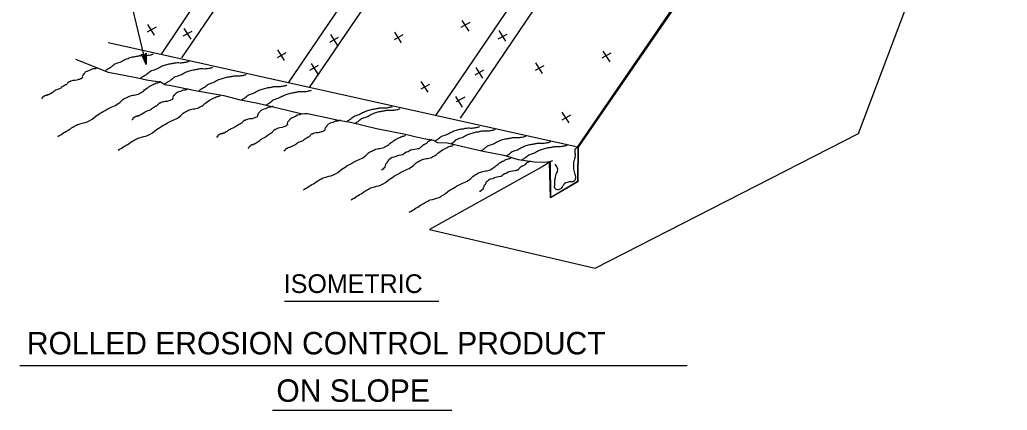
# Model space of a CAD drawing. Extents: x -894 to 866, y -472 to 714.
# Drawn here: x -101 to 427, y 81 to 289 of the extents above; entities that cross this region are included whole.
import ezdxf

# ---------------------------------------------------------------- set-up
doc = ezdxf.new("R2010")
doc.units = 0
for name, color, linetype in [('56 Stage 3 Anno', 7, 'Continuous'), ('57 Undefined', 7, 'Continuous'), ('58 Soundwalls', 7, 'Continuous'), ('60 Nongeo Data', 7, 'Continuous')]:
    doc.layers.add(name, color=color, linetype=linetype)

msp = doc.modelspace()

# ---------------------------------------------------------------- linework, layer by layer
at = {"layer": '56 Stage 3 Anno'}
for p, q in [((-33.32, 265.53), (-40.65, 296.09)), ((-33.32, 265.53), (-35.93, 270.99)), ((-35.93, 270.99), (-35.93, 270.99)), ((-35.93, 270.99), (-34.47, 270.52)), ((-33.63, 266.87), (-35.53, 270.85)), ((-33.93, 268.18), (-35.16, 270.75)), ((-34.24, 269.51), (-34.76, 270.61)), ((-34.47, 270.52), (-33.37, 271.58)), ((-34.25, 270.75), (-34.24, 269.51)), ((-33.95, 270.99), (-33.93, 268.18)), ((-33.66, 271.3), (-33.63, 266.86)), ((-33.37, 271.58), (-33.37, 271.58)), ((-33.37, 271.58), (-33.32, 265.53)), ((-33.32, 265.53), (-33.32, 265.53))]:
    msp.add_line(p, q, dxfattribs=at)
at = {"layer": '57 Undefined'}
for p, q in [((40.54, 138.89), (123.11, 138.89)), ((-100.96, 104.52), (255.9, 104.52)), ((34.09, 80.5), (129.94, 80.5))]:
    msp.add_line(p, q, dxfattribs=at)
at = {"layer": '58 Soundwalls'}
for p, q in [((-28.11, 285.46), (-32.77, 282.86)), ((-32.67, 287.01), (-29.04, 281.3)), ((139.57, 287.95), (134.91, 285.36)), ((135.42, 289.08), (139.05, 283.38)), ((-9.03, 283.26), (-13.7, 280.67)), ((-13.18, 284.82), (-9.55, 279.11)), ((69.23, 279.95), (64.56, 277.35)), ((65.08, 281.5), (68.71, 275.8)), ((103.9, 281.34), (99.23, 278.75)), ((99.33, 282.9), (102.96, 277.19)), ((159.36, 281.64), (154.7, 279.05)), ((155.13, 283.64), (158.76, 277.93)), ((41.32, 271.75), (36.66, 269.15)), ((36.76, 273.3), (40.39, 267.59)), ((214.94, 271.5), (210.27, 268.91)), ((210.79, 272.63), (214.42, 266.92)), ((58.56, 264.97), (53.89, 262.38)), ((54.83, 266.12), (58.46, 260.41)), ((142.87, 263.98), (146.5, 258.28)), ((179.26, 264.89), (174.59, 262.3)), ((174.7, 266.45), (178.33, 260.74)), ((147.02, 262.43), (142.35, 259.83)), ((118.06, 254.84), (113.39, 252.24)), ((113.49, 256.39), (117.12, 250.68)), ((131.97, 248.4), (135.6, 242.69)), ((136.95, 248.08), (132.28, 245.49)), ((193.42, 238.38), (188.75, 235.79)), ((188.86, 239.94), (192.49, 234.23))]:
    msp.add_line(p, q, dxfattribs=at)
at = {"layer": '60 Nongeo Data'}
for p, q in [((-25.25, 271.11), (133.78, 507.06)), ((-14.3, 269.09), (144.31, 504.35)), ((42.66, 255.67), (202.38, 491.61)), ((54.02, 253.15), (213.57, 489.09)), ((197.29, 221.31), (358.54, 457.29)), ((121.55, 238.24), (239.26, 412.16)), ((134.64, 236.87), (250.17, 408.02)), ((197.41, 221.3), (-53.62, 277.06))]:
    msp.add_line(p, q, dxfattribs=at)
msp.add_lwpolyline([(426.45, 481.55), (396.35, 470.42), (396.22, 455.28), (382.71, 449.05), (382.84, 464.95), (358.24, 455.54), (347.53, 440.26), (309.16, 384.53), (258.31, 309.83), (197.51, 221.26), (197.37, 202.76), (182.69, 194.2), (182.15, 213.21), (180.18, 211.78), (178.28, 210.76), (118.08, 177.24), (206.57, 156.46), (347.34, 228.54), (426.95, 439.5)], close=True, dxfattribs=at)
for points in [[(-71.16, 268.32), (-53.7, 261.49), (-45.08, 259.86), (-37.92, 258.42), (-33.21, 257.33), (-29.76, 256.69), (-25.68, 256.33), (-23.32, 254.88), (-20.06, 254.25), (-7.18, 251.62), (8.15, 248.91), (16.13, 246.83), (26.37, 244.83), (42.06, 241.03), (49.95, 239.13), (51.49, 239.22), (52.85, 239.31), (62.1, 237.41), (69.45, 235.69), (75.89, 234.6), (89.76, 231.35), (105.18, 228.18), (110.25, 226.91), (114.97, 226), (119.96, 225.1), (122.31, 223.83), (127.66, 223.65), (132.92, 222.29), (146.8, 219.12), (157.77, 217.04), (165.57, 214.69), (174.28, 213.51), (179.78, 213.29), (182.61, 213.56), (184.03, 214.1)], [(-59.2, 263.63), (-59.79, 263.58), (-60.66, 263.22), (-61.85, 263.13), (-63.3, 262.42), (-64.77, 262.01), (-65.91, 261.33), (-66.19, 261.01), (-66.46, 260.69), (-67.01, 260.05), (-67.29, 259.73), (-67.54, 259.11), (-67.5, 258.51), (-67.78, 258.19), (-68.05, 257.87), (-68.65, 257.83), (-68.92, 257.51), (-69.52, 257.46), (-70.39, 257.1), (-71.58, 257.01), (-72.47, 256.94), (-73.64, 256.56), (-74.22, 256.22), (-74.81, 256.17), (-75.09, 255.85), (-75.36, 255.53), (-75.64, 255.21), (-75.91, 254.89), (-76.19, 254.57), (-76.49, 254.55), (-77.06, 254.21), (-77.63, 253.86), (-78.21, 253.52), (-78.78, 253.18), (-79.06, 252.86), (-79.63, 252.52), (-80.8, 252.13), (-81.67, 251.77), (-82.24, 251.42), (-82.82, 251.08), (-83.09, 250.76), (-83.66, 250.42), (-84.24, 250.08), (-84.54, 250.05), (-84.81, 249.73), (-85.11, 249.71), (-85.38, 249.39), (-85.68, 249.37), (-86.28, 249.33), (-86.26, 249.03), (-86.55, 249.01), (-87.15, 248.96), (-87.72, 248.62), (-88.02, 248.6), (-88.3, 248.28), (-88.59, 248.25), (-88.87, 247.93), (-88.85, 247.64), (-88.85, 247.64), (-89.12, 247.32), (-89.42, 247.29)], [(-10.88, 252.28), (-11.47, 252.24), (-12.34, 251.87), (-13.53, 251.79), (-14.98, 251.08), (-16.44, 250.67), (-17.59, 249.98), (-17.87, 249.67), (-18.14, 249.34), (-18.69, 248.7), (-18.97, 248.38), (-19.22, 247.77), (-19.18, 247.17), (-19.45, 246.85), (-19.73, 246.53), (-20.32, 246.49), (-20.6, 246.17), (-21.2, 246.12), (-22.07, 245.76), (-23.26, 245.67), (-24.15, 245.6), (-25.32, 245.22), (-25.89, 244.87), (-26.49, 244.83), (-26.76, 244.51), (-27.04, 244.19), (-27.32, 243.87), (-27.59, 243.55), (-27.87, 243.23), (-28.16, 243.21), (-28.74, 242.86), (-29.31, 242.52), (-29.88, 242.18), (-30.46, 241.84), (-30.73, 241.52), (-31.31, 241.17), (-32.48, 240.79), (-33.35, 240.42), (-33.92, 240.08), (-34.49, 239.74), (-34.77, 239.42), (-35.34, 239.08), (-35.92, 238.73), (-36.21, 238.71), (-36.49, 238.39), (-36.79, 238.37), (-37.06, 238.05), (-37.36, 238.03), (-37.96, 237.98), (-37.93, 237.69), (-38.23, 237.66), (-38.83, 237.62), (-39.4, 237.28), (-39.7, 237.25), (-39.97, 236.93), (-40.27, 236.91), (-40.55, 236.59), (-40.53, 236.29), (-40.53, 236.29), (-40.8, 235.97), (-41.1, 235.95)], [(34.5, 243.02), (33.9, 242.98), (33.03, 242.62), (31.84, 242.53), (30.4, 241.82), (28.93, 241.41), (27.78, 240.73), (27.51, 240.41), (27.23, 240.09), (26.68, 239.45), (26.41, 239.13), (26.15, 238.51), (26.2, 237.91), (25.92, 237.59), (25.65, 237.27), (25.05, 237.23), (24.77, 236.91), (24.18, 236.86), (23.31, 236.5), (22.12, 236.41), (21.22, 236.34), (20.05, 235.96), (19.48, 235.61), (18.89, 235.57), (18.61, 235.25), (18.34, 234.93), (18.06, 234.61), (17.78, 234.29), (17.51, 233.97), (17.21, 233.95), (16.64, 233.61), (16.06, 233.26), (15.49, 232.92), (14.92, 232.58), (14.64, 232.26), (14.07, 231.92), (12.9, 231.53), (12.03, 231.17), (11.45, 230.82), (10.88, 230.48), (10.61, 230.16), (10.03, 229.82), (9.46, 229.48), (9.16, 229.45), (8.89, 229.13), (8.59, 229.11), (8.31, 228.79), (8.01, 228.77), (7.42, 228.72), (7.44, 228.43), (7.14, 228.4), (6.55, 228.36), (5.97, 228.02), (5.68, 228), (5.4, 227.68), (5.1, 227.65), (4.83, 227.33), (4.85, 227.04), (4.85, 227.04), (4.57, 226.72), (4.28, 226.69)], [(50.05, 239.04), (49.46, 238.96), (48.62, 238.53), (47.44, 238.36), (46.04, 237.56), (44.61, 237.05), (43.51, 236.29), (43.26, 235.95), (43.01, 235.61), (42.5, 234.93), (42.25, 234.59), (42.04, 233.96), (42.12, 233.37), (41.87, 233.03), (41.62, 232.69), (41.03, 232.61), (40.77, 232.27), (40.18, 232.18), (39.34, 231.76), (38.16, 231.59), (37.27, 231.46), (36.13, 230.99), (35.58, 230.61), (34.99, 230.53), (34.74, 230.19), (34.49, 229.85), (34.23, 229.51), (33.98, 229.17), (33.73, 228.84), (33.43, 228.79), (32.88, 228.41), (32.34, 228.03), (31.79, 227.65), (31.24, 227.27), (30.99, 226.93), (30.44, 226.55), (29.3, 226.08), (28.45, 225.66), (27.91, 225.28), (27.36, 224.9), (27.1, 224.56), (26.56, 224.18), (26.01, 223.8), (25.71, 223.75), (25.46, 223.42), (25.16, 223.37), (24.91, 223.03), (24.62, 222.99), (24.02, 222.91), (24.07, 222.61), (23.77, 222.57), (23.18, 222.48), (22.63, 222.1), (22.34, 222.06), (22.08, 221.72), (21.79, 221.68), (21.54, 221.34), (21.58, 221.04), (21.58, 221.04), (21.32, 220.71), (21.03, 220.66)], [(70.52, 235.65), (69.92, 235.6), (69.05, 235.24), (67.86, 235.15), (66.42, 234.44), (64.95, 234.04), (63.8, 233.35), (63.53, 233.03), (63.25, 232.71), (62.7, 232.07), (62.42, 231.75), (62.17, 231.13), (62.22, 230.54), (61.94, 230.22), (61.66, 229.9), (61.07, 229.85), (60.79, 229.53), (60.2, 229.49), (59.33, 229.12), (58.14, 229.03), (57.24, 228.97), (56.07, 228.58), (55.5, 228.24), (54.9, 228.19), (54.63, 227.87), (54.35, 227.55), (54.08, 227.23), (53.8, 226.91), (53.53, 226.59), (53.23, 226.57), (52.66, 226.23), (52.08, 225.89), (51.51, 225.54), (50.93, 225.2), (50.66, 224.88), (50.09, 224.54), (48.92, 224.15), (48.05, 223.79), (47.47, 223.45), (46.9, 223.1), (46.62, 222.78), (46.05, 222.44), (45.48, 222.1), (45.18, 222.08), (44.9, 221.76), (44.61, 221.74), (44.33, 221.41), (44.03, 221.39), (43.44, 221.35), (43.46, 221.05), (43.16, 221.03), (42.57, 220.98), (41.99, 220.64), (41.69, 220.62), (41.42, 220.3), (41.12, 220.28), (40.85, 219.96), (40.87, 219.66), (40.87, 219.66), (40.59, 219.34), (40.29, 219.32)], [(119.6, 225.3), (119.31, 225.24), (119.01, 225.18), (118.72, 225.12), (118.49, 224.77), (118.19, 224.71), (117.9, 224.65), (117.67, 224.3), (117.38, 224.24), (116.85, 223.83), (116.91, 223.53), (116.62, 223.48), (116.38, 223.12), (116.09, 223.06), (115.51, 222.95), (115.27, 222.59), (114.98, 222.53), (114.69, 222.47), (114.45, 222.12), (113.93, 221.71), (113.4, 221.3), (113.17, 220.95), (112.94, 220.6), (112.64, 220.54), (112.35, 220.48), (112.06, 220.42), (111.76, 220.36), (111.18, 220.24), (110.01, 220), (109.13, 219.82), (107.96, 219.59), (107.14, 219.12), (106.62, 218.7), (105.74, 218.53), (104.92, 218.06), (104.39, 217.65), (103.87, 217.23), (103.58, 217.17), (102.7, 217), (101.53, 216.76), (100.36, 216.52), (99.24, 215.99), (98.07, 215.75), (97.55, 215.34), (96.96, 215.22), (97.02, 214.93), (96.73, 214.87), (96.5, 214.52), (95.97, 214.11), (95.74, 213.76), (95.8, 213.46), (95.5, 213.4), (95.33, 212.76), (94.8, 212.35), (94.57, 212), (94.63, 211.7), (94.4, 211.35), (94.16, 211), (94.22, 210.71), (94.28, 210.41), (93.76, 210), (93.23, 209.59), (92.94, 209.53), (93, 209.24), (93, 209.24), (92.7, 209.18), (92.41, 209.12)], [(197.33, 221.41), (197.4, 221.51), (197.29, 203.11)], [(172.08, 213.73), (171.78, 213.67), (171.49, 213.61), (171.2, 213.55), (170.96, 213.2), (170.67, 213.14), (170.38, 213.08), (170.15, 212.73), (169.85, 212.67), (169.33, 212.26), (169.39, 211.96), (169.09, 211.91), (168.86, 211.55), (168.57, 211.49), (167.98, 211.38), (167.75, 211.02), (167.46, 210.96), (167.16, 210.9), (166.93, 210.55), (166.41, 210.14), (165.88, 209.73), (165.65, 209.38), (165.41, 209.02), (165.12, 208.97), (164.83, 208.91), (164.53, 208.85), (164.24, 208.79), (163.66, 208.67), (162.49, 208.43), (161.61, 208.25), (160.44, 208.02), (159.62, 207.55), (159.09, 207.13), (158.22, 206.96), (157.4, 206.49), (156.87, 206.07), (156.34, 205.66), (156.05, 205.6), (155.17, 205.43), (154, 205.19), (152.83, 204.95), (151.72, 204.42), (150.55, 204.18), (150.03, 203.77), (149.44, 203.65), (149.5, 203.36), (149.21, 203.3), (148.97, 202.95), (148.45, 202.54), (148.21, 202.19), (148.27, 201.89), (147.98, 201.83), (147.81, 201.19), (147.28, 200.78), (147.05, 200.42), (147.11, 200.13), (146.87, 199.78), (146.64, 199.43), (146.7, 199.13), (146.76, 198.84), (146.23, 198.43), (145.71, 198.02), (145.42, 197.96), (145.47, 197.67), (145.47, 197.67), (145.18, 197.61), (144.89, 197.55)], [(182.66, 213.43), (182.8, 194.31), (197.29, 203.11)]]:
    msp.add_lwpolyline(points, dxfattribs=at)
for points in [[(-54.88, 262.44), (-54.46, 262.78), (-51.94, 264.3), (-50.09, 265.81), (-47.23, 266.82), (-44.71, 268.16), (-42.53, 269), (-40.01, 269.68), (-37.99, 270.01), (-36.31, 270.35), (-33.46, 270.35), (-31.11, 270.68), (-30.27, 270.85), (-29.43, 271.19)], [(-36.19, 258.33), (-35.47, 258.92), (-32.95, 260.43), (-31.11, 261.94), (-28.25, 262.95), (-25.73, 264.3), (-23.55, 265.14), (-21.03, 265.81), (-19.01, 266.15), (-17.33, 266.48), (-14.48, 266.48), (-12.12, 266.82), (-11.28, 266.99), (-10.44, 267.32)], [(-23.48, 255.09), (-22.71, 255.72), (-20.19, 257.24), (-18.34, 258.75), (-15.48, 259.76), (-12.96, 261.1), (-10.78, 261.94), (-8.26, 262.62), (-6.25, 262.95), (-4.57, 263.29), (-1.71, 263.29), (0.64, 263.62), (1.48, 263.79), (2.32, 264.13)], [(-4.96, 251.69), (-4.73, 251.86), (-2.21, 253.37), (-0.37, 254.88), (2.49, 255.89), (5.01, 257.24), (7.19, 258.08), (9.71, 258.75), (11.73, 259.09), (13.41, 259.42), (16.26, 259.42), (18.62, 259.76), (19.46, 259.93), (20.3, 260.26)], [(-80.57, 227.06), (-74.52, 230.76), (-69.31, 233.62), (-64.61, 234.96), (-60.08, 237.99), (-56.38, 240.34), (-52.01, 242.69), (-48.82, 244.21), (-45.8, 246.73), (-43.44, 248.07), (-41.26, 248.91), (-38.41, 249.42), (-35.72, 250.76), (-33.7, 252.27), (-31.01, 254.12), (-29.67, 254.79), (-27.65, 255.64), (-25.97, 256.48), (-25.97, 256.64)], [(17.65, 246.69), (19.29, 247.66), (21.14, 249.17), (23.99, 250.18), (26.51, 251.52), (28.7, 252.36), (31.22, 253.04), (33.23, 253.37), (34.91, 253.71), (37.77, 253.71), (40.12, 254.04), (40.96, 254.21), (41.8, 254.55)], [(-48.34, 219.75), (-42.3, 223.44), (-37.09, 226.3), (-32.39, 227.65), (-27.85, 230.67), (-24.15, 233.02), (-19.79, 235.38), (-16.6, 236.89), (-13.57, 239.41), (-11.22, 240.76), (-9.04, 241.6), (-6.18, 242.1), (-3.49, 243.45), (-1.48, 244.96), (1.21, 246.81), (2.55, 247.48), (4.57, 248.32), (6.25, 249.16), (6.25, 249.33)], [(30.85, 243.96), (32.56, 244.97), (34.41, 246.48), (37.26, 247.49), (39.78, 248.83), (41.97, 249.67), (44.49, 250.35), (46.5, 250.68), (48.18, 251.02), (51.04, 251.02), (53.39, 251.35), (54.23, 251.52), (55.07, 251.86)], [(74.32, 235.39), (75.73, 236.23), (77.58, 237.74), (80.44, 238.75), (82.96, 240.09), (85.14, 240.93), (87.66, 241.61), (89.68, 241.94), (91.35, 242.28), (94.21, 242.28), (96.56, 242.61), (97.4, 242.78), (98.24, 243.12)], [(78.42, 234.16), (79.93, 235.05), (81.78, 236.56), (84.64, 237.57), (87.15, 238.92), (89.34, 239.76), (91.86, 240.43), (93.87, 240.76), (95.55, 241.1), (98.41, 241.1), (100.76, 241.44), (101.6, 241.61), (102.44, 241.94)], [(121.32, 224.81), (122.43, 225.47), (124.28, 226.98), (127.14, 227.99), (129.66, 229.33), (131.84, 230.18), (134.36, 230.85), (136.37, 231.18), (138.05, 231.52), (140.91, 231.52), (143.26, 231.86), (144.1, 232.02), (144.94, 232.36)], [(50.72, 198.51), (56.77, 202.21), (61.98, 205.07), (66.68, 206.41), (71.22, 209.44), (74.91, 211.79), (79.28, 214.15), (82.47, 215.66), (85.49, 218.18), (87.85, 219.52), (90.03, 220.36), (92.89, 220.87), (95.57, 222.21), (97.59, 223.73), (100.28, 225.58), (101.62, 226.25), (103.64, 227.09), (105.32, 227.93), (105.32, 228.1)], [(129.89, 223.39), (130.83, 223.96), (132.68, 225.47), (135.53, 226.48), (138.05, 227.82), (140.24, 228.66), (142.76, 229.33), (144.77, 229.67), (146.45, 230.01), (149.31, 230.01), (151.66, 230.34), (152.5, 230.51), (153.34, 230.85)], [(145.73, 219.51), (147.29, 220.43), (149.14, 221.94), (152, 222.95), (154.52, 224.29), (156.7, 225.13), (159.22, 225.81), (161.24, 226.14), (162.92, 226.48), (165.77, 226.48), (168.12, 226.81), (168.96, 226.98), (169.8, 227.32)], [(76.21, 193.18), (82.25, 196.87), (87.46, 199.73), (92.16, 201.08), (96.7, 204.1), (100.4, 206.45), (104.76, 208.81), (107.96, 210.32), (110.98, 212.84), (113.33, 214.19), (115.52, 215.03), (118.37, 215.53), (121.06, 216.88), (123.07, 218.39), (125.76, 220.24), (127.11, 220.91), (129.12, 221.75), (130.8, 222.59), (130.8, 222.76)], [(159.46, 216.84), (160.4, 217.4), (162.24, 218.91), (165.1, 219.92), (167.62, 221.27), (169.8, 222.11), (172.32, 222.78), (174.34, 223.12), (176.02, 223.45), (178.88, 223.45), (181.23, 223.79), (182.07, 223.96), (182.91, 224.29)], [(167.49, 214.58), (169.13, 215.55), (170.98, 217.06), (173.84, 218.07), (176.36, 219.42), (178.54, 220.26), (181.06, 220.93), (183.07, 221.27), (184.75, 221.6), (187.61, 221.6), (189.96, 221.94), (190.8, 222.11), (191.64, 222.44)], [(184.82, 200.13), (184.91, 199.55), (185.28, 199.09), (185.71, 198.81), (186.48, 198.64), (187.5, 198.78), (188.42, 199.18), (189.19, 199.98), (190.07, 201.58), (190.93, 202.35), (192.39, 202.78), (193.44, 202.84), (194.3, 202.86), (195.13, 203.15), (195.98, 203.84), (196.21, 204.41), (196.3, 205.46), (195.98, 206.61), (195.33, 209.49), (195.18, 211.43), (195.33, 213.57), (195.75, 215.08), (195.98, 216.23), (196.1, 217.57), (195.93, 218.57), (195.9, 219.63), (196.21, 220.51), (197.1, 221.34)], [(107.24, 186.47), (113.29, 190.16), (118.49, 193.02), (123.2, 194.37), (127.73, 197.39), (131.43, 199.74), (135.8, 202.1), (138.99, 203.61), (142.01, 206.13), (144.36, 207.48), (146.55, 208.32), (149.4, 208.82), (152.09, 210.17), (154.11, 211.68), (156.79, 213.53), (158.14, 214.2), (160.15, 215.04), (161.83, 215.88), (161.83, 216.05)], [(185.02, 212.1), (185.82, 211.07), (186.33, 210.19), (186.45, 209.02), (186.25, 208.07), (185.85, 207.1), (185.28, 205.33), (184.99, 203.45), (184.85, 201.88), (184.82, 200.13)]]:
    msp.add_spline(points, degree=3, dxfattribs=at)

# ---------------------------------------------------------------- texts
at = {"layer": '57 Undefined'}
for s, height, p in [('ISOMETRIC', 10, (40.17, 143.26)), ('ROLLED EROSION CONTROL PRODUCT', 12, (-97.17, 110.4))]:
    msp.add_text(s, height=height, dxfattribs=at).set_placement(p)
at = {"layer": '60 Nongeo Data'}
msp.add_text('ON SLOPE', height=12, dxfattribs=at).set_placement((36.22, 85.03))

doc.saveas('drawing.dxf')
